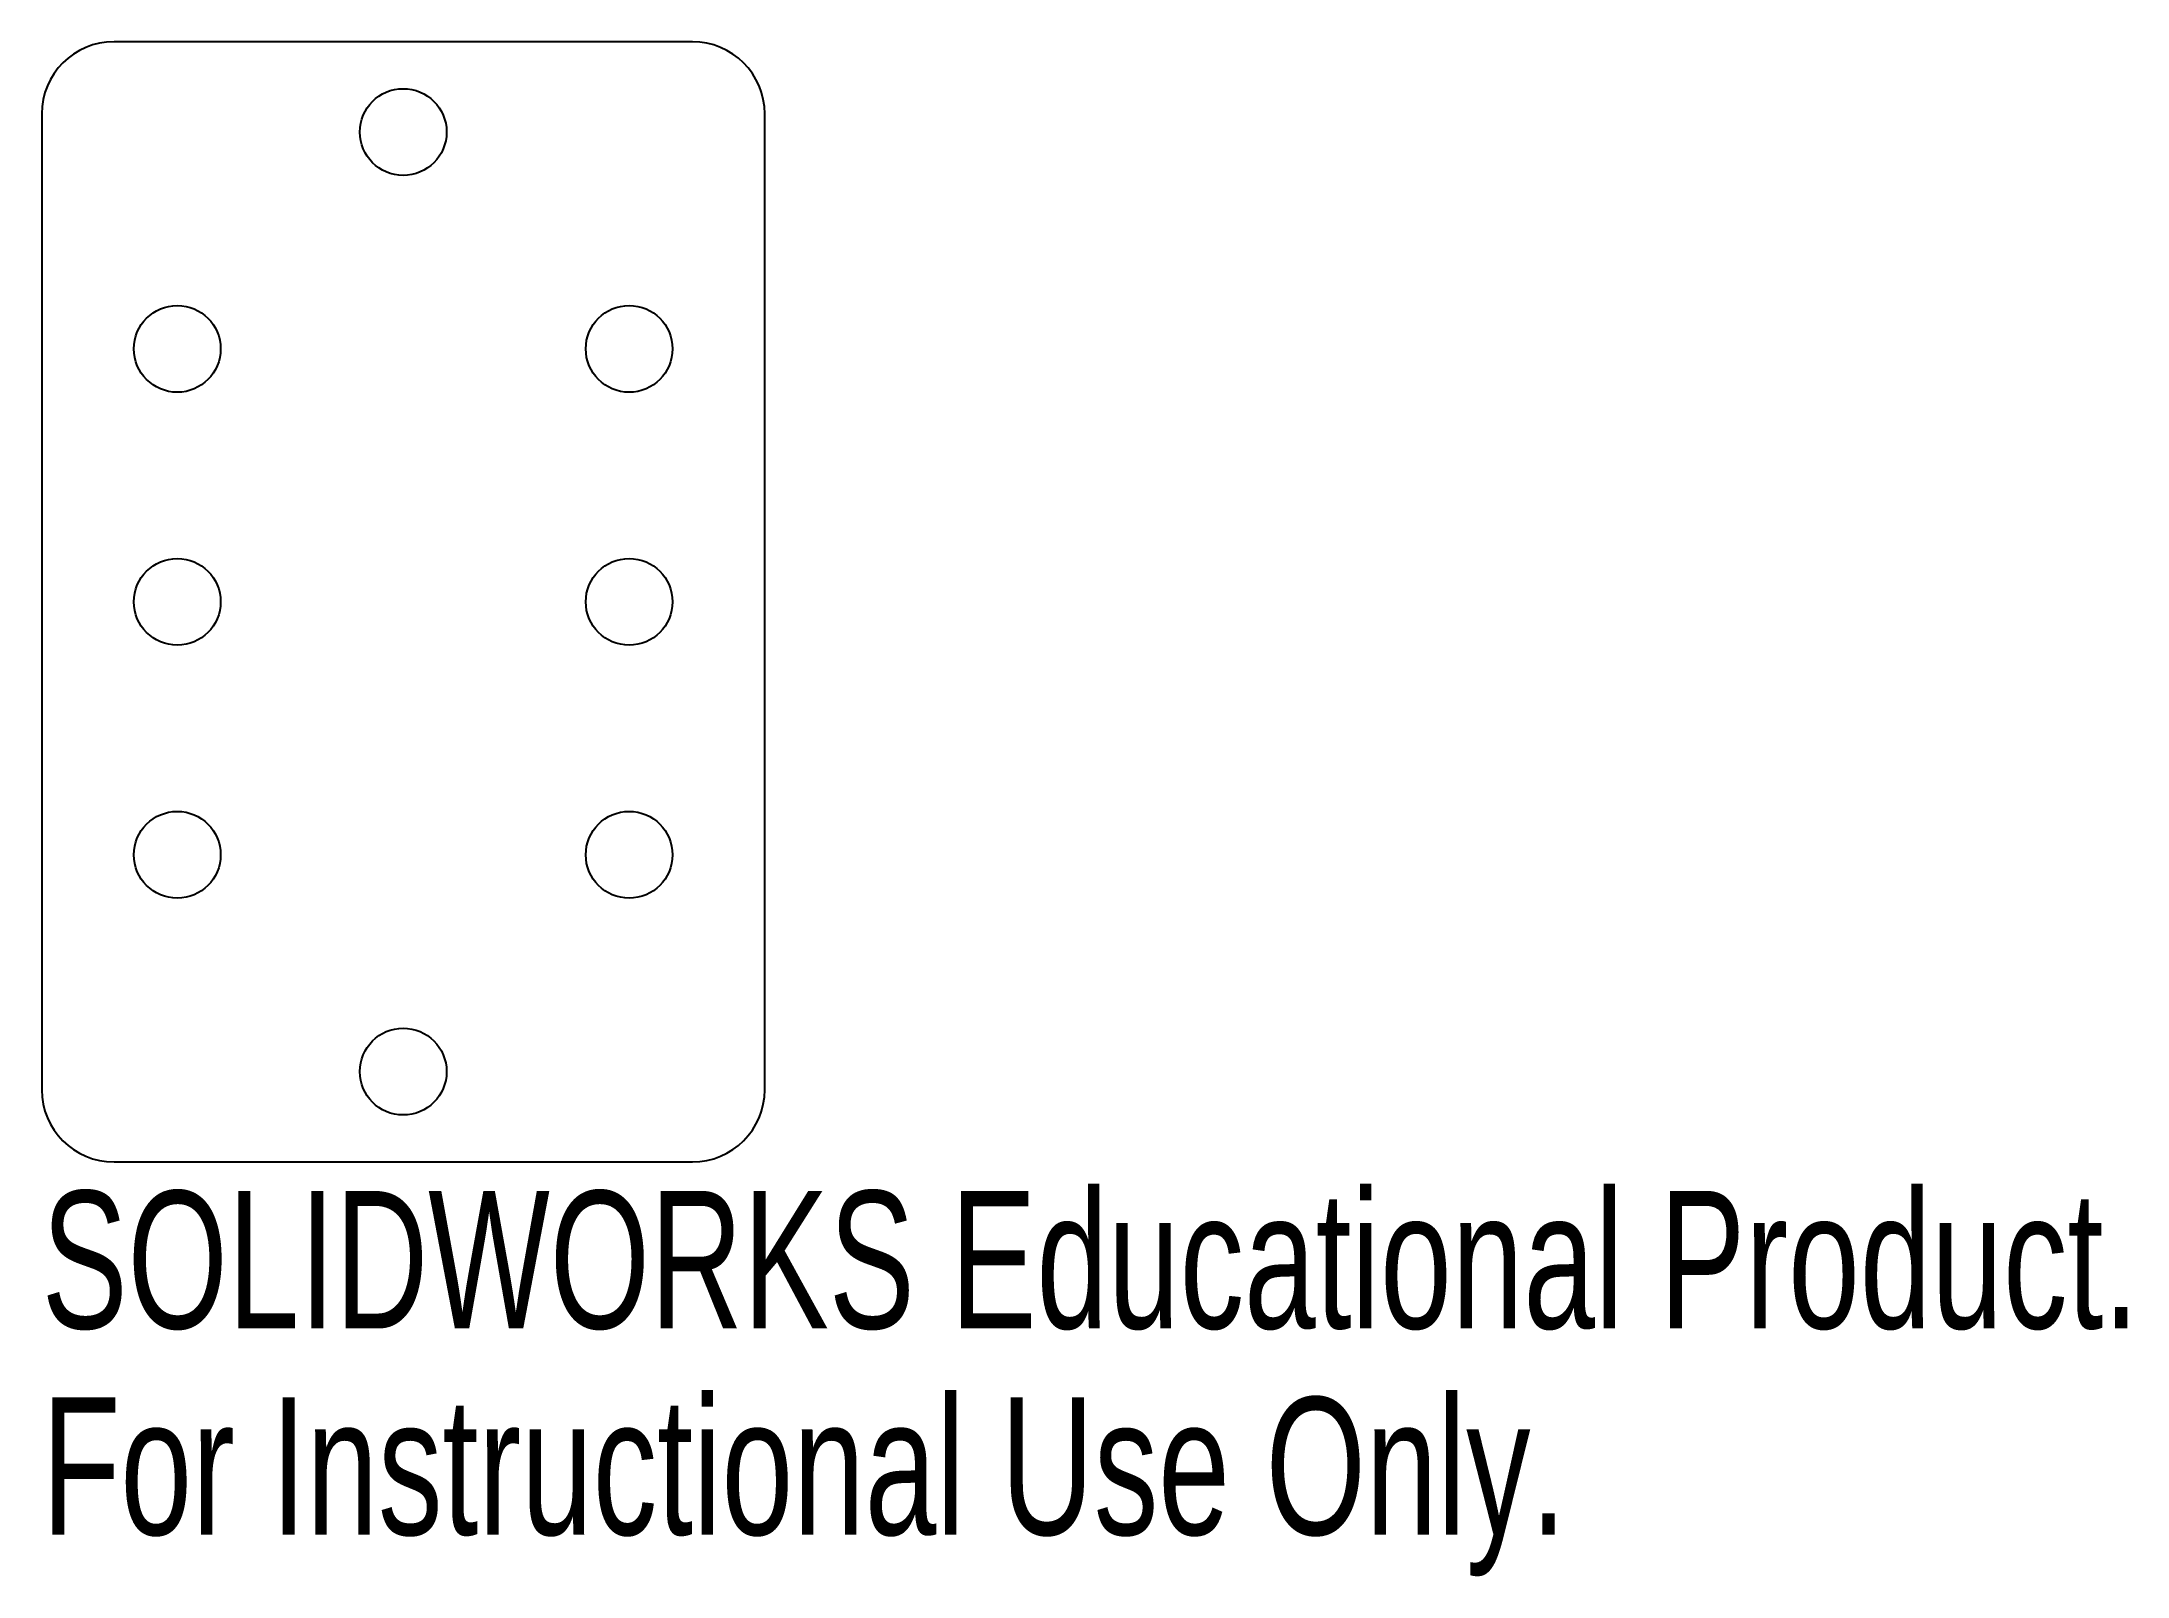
# Model space of a CAD drawing. Header units: inches. Extents: x 0 to 2.88, y -2.12 to 0.
import ezdxf

# ---------------------------------------------------------------- set-up
doc = ezdxf.new("R2010")
doc.units = ezdxf.units.IN
doc.header["$MEASUREMENT"] = 0
doc.styles.add('SLDTEXTSTYLE0', font='TXT', dxfattribs={"width": 0.7})

msp = doc.modelspace()

# ---------------------------------------------------------------- linework, layer by layer
at = {"color": 7, "linetype": 'Continuous', "lineweight": 25}
for p, q in [((0.9, 0), (0.1, 0)), ((0, -0.1), (0, -1.45)), ((1, -1.45), (1, -0.1)), ((0.1, -1.55), (0.9, -1.55))]:
    msp.add_line(p, q, dxfattribs=at)
for centre in [(0.5, -0.125), (0.1875, -0.425), (0.8125, -0.425), (0.1875, -0.775), (0.8125, -0.775), (0.1875, -1.125), (0.8125, -1.125), (0.5, -1.425)]:
    msp.add_circle(centre, 0.06, dxfattribs=at)
for centre, start, end in [((0.1, -0.1), 90, 180), ((0.9, -0.1), 0, 90), ((0.1, -1.45), 180, 270), ((0.9, -1.45), 270, 0)]:
    msp.add_arc(centre, 0.1, start, end, dxfattribs=at)

# ---------------------------------------------------------------- texts
at = {"color": 7, "linetype": 'Continuous', "char_height": 0.1903, "attachment_point": 1, "style": 'SLDTEXTSTYLE0'}
for s, insert in [('SOLIDWORKS Educational Product.', (0, -1.5901)), ('For Instructional Use Only.', (0, -1.8756))]:
    msp.add_mtext(s, dxfattribs=dict(at, insert=insert))

doc.saveas('drawing.dxf')
